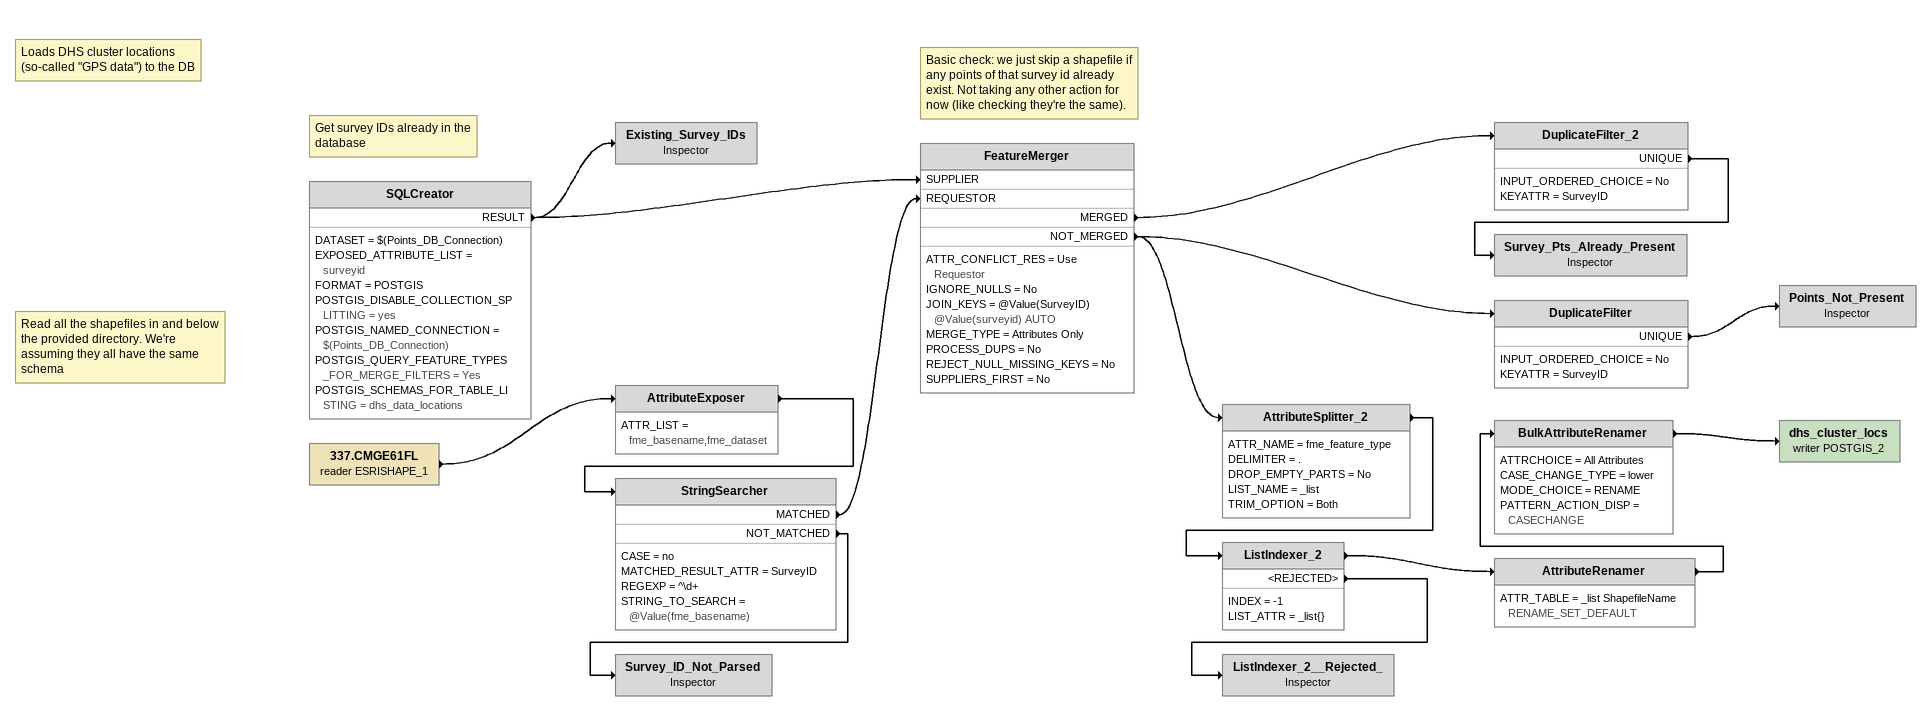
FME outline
Note: Loads DHS cluster locations (so-called "GPS data") to the DB
Note: Get survey IDs already in the database
SQLCreator
    DATASET = $(Points_DB_Connection)
    EXPOSED_ATTRIBUTE_LIST = surveyid
    FORMAT = POSTGIS
    POSTGIS_DISABLE_COLLECTION_SPLITTING = yes
    POSTGIS_NAMED_CONNECTION = $(Points_DB_Connection)
    POSTGIS_QUERY_FEATURE_TYPES_FOR_MERGE_FILTERS = Yes
    POSTGIS_SCHEMAS_FOR_TABLE_LISTING = dhs_data_locations
    RESULT -> Existing_Survey_IDs
    RESULT -> FeatureMerger [SUPPLIER]
Existing_Survey_IDs: Inspector
Note: Read all the shapefiles in and below the provided directory. We're assuming they all have the same schema
337.CMGE61FL (reader ESRISHAPE_1)
    -> AttributeExposer
AttributeExposer
    ATTR_LIST = fme_basename,fme_dataset
    -> StringSearcher
StringSearcher
    CASE = no
    MATCHED_RESULT_ATTR = SurveyID
    REGEXP = ^\d+
    STRING_TO_SEARCH = @Value(fme_basename)
    MATCHED -> FeatureMerger [REQUESTOR]
    NOT_MATCHED -> Survey_ID_Not_Parsed
Note: Basic check: we just skip a shapefile if any points of that survey id already exist. Not taking any other action for now (like checking they're the same).
FeatureMerger
    ATTR_CONFLICT_RES = Use Requestor
    IGNORE_NULLS = No
    JOIN_KEYS = @Value(SurveyID) @Value(surveyid) AUTO
    MERGE_TYPE = Attributes Only
    PROCESS_DUPS = No
    REJECT_NULL_MISSING_KEYS = No
    SUPPLIERS_FIRST = No
    MERGED -> DuplicateFilter_2
    NOT_MERGED -> AttributeSplitter_2
    NOT_MERGED -> DuplicateFilter
DuplicateFilter_2
    INPUT_ORDERED_CHOICE = No
    KEYATTR = SurveyID
    UNIQUE -> Survey_Pts_Already_Present
Survey_Pts_Already_Present: Inspector
DuplicateFilter
    INPUT_ORDERED_CHOICE = No
    KEYATTR = SurveyID
    UNIQUE -> Points_Not_Present
Points_Not_Present: Inspector
AttributeSplitter_2
    ATTR_NAME = fme_feature_type
    DELIMITER = .
    DROP_EMPTY_PARTS = No
    LIST_NAME = _list
    TRIM_OPTION = Both
    -> ListIndexer_2
ListIndexer_2
    INDEX = -1
    LIST_ATTR = _list{}
    -> AttributeRenamer
    <REJECTED> -> ListIndexer_2__Rejected_
AttributeRenamer
    ATTR_TABLE = _list ShapefileName RENAME_SET_DEFAULT
    -> BulkAttributeRenamer
BulkAttributeRenamer
    ATTRCHOICE = All Attributes
    CASE_CHANGE_TYPE = lower
    MODE_CHOICE = RENAME
    PATTERN_ACTION_DISP = CASECHANGE
    -> dhs_cluster_locs (writer POSTGIS_2)
dhs_cluster_locs (writer POSTGIS_2)
ListIndexer_2__Rejected_: Inspector
Survey_ID_Not_Parsed: Inspector
